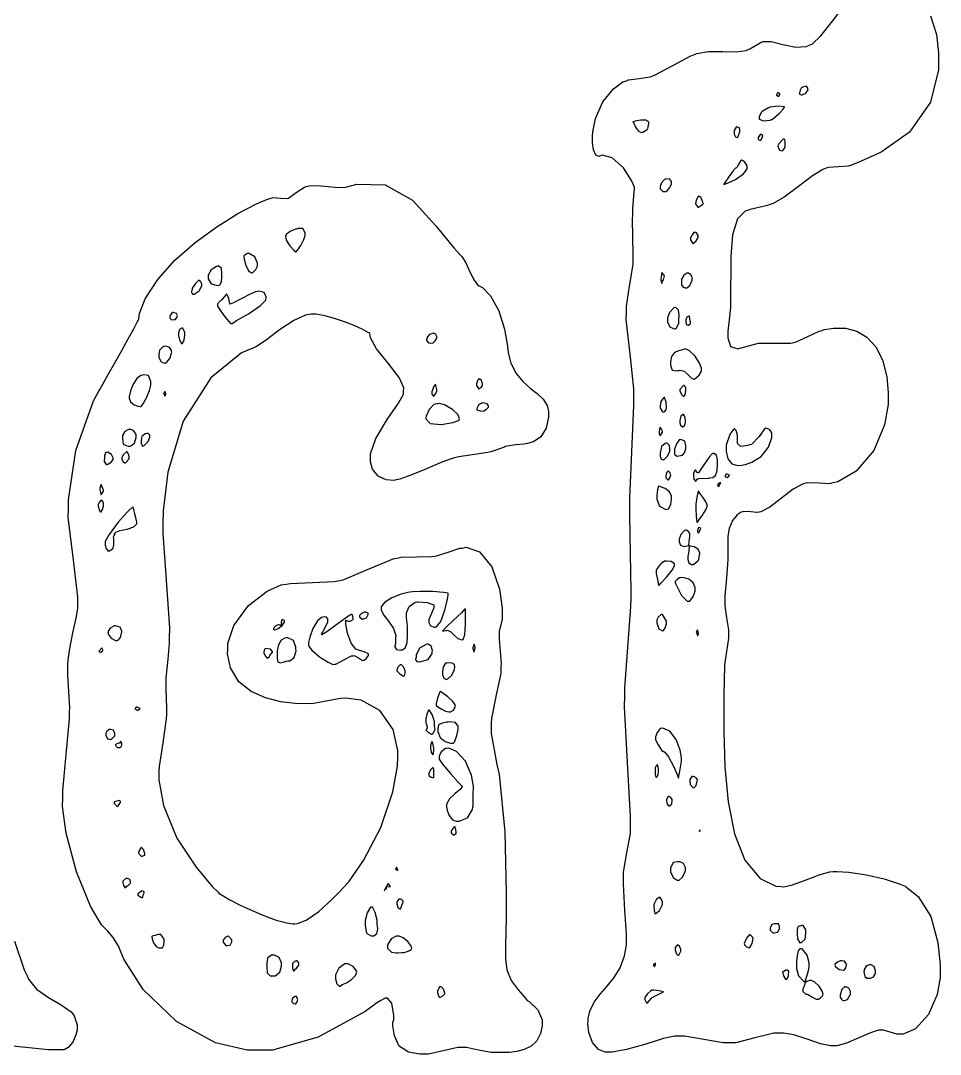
# Model space of a CAD drawing. Extents: x 59 to 294, y 44 to 310.
# Drawn here: x 235 to 291.6, y 86.1 to 149.8 of the extents above; entities that cross this region are included whole.
import ezdxf

# ---------------------------------------------------------------- set-up
doc = ezdxf.new("R2010")
doc.units = 0
doc.header["$MEASUREMENT"] = 0

msp = doc.modelspace()

# ---------------------------------------------------------------- linework, layer by layer
at = {"color": 42}
for points in [[(290.998, 150.111), (291.367, 148.971), (291.501, 147.839), (291.501, 147.461), (291.501, 146.797), (290.998, 144.804), (289.709, 142.951), (287.958, 141.712), (286.549, 141.073), (286.067, 140.899), (285.935, 140.855), (285.326, 140.811), (284.718, 140.766), (284.585, 140.722), (284.361, 140.647), (283.737, 140.266), (282.874, 139.608), (281.985, 138.942), (281.302, 138.546), (281.058, 138.465), (280.96, 138.431), (279.903, 138.184), (279.789, 138.148), (279.597, 138.088), (279.116, 137.612), (278.805, 136.631), (278.711, 135.281), (278.7, 134.045), (278.694, 133.633), (278.694, 133.324), (278.694, 132.629), (278.694, 132.398), (278.694, 132.146), (278.606, 131.388), (278.518, 130.69), (278.518, 130.458), (278.518, 130.281), (278.69, 129.748), (279.133, 129.613), (279.26, 129.646), (279.338, 129.664), (280.096, 129.876), (280.176, 129.892), (280.405, 129.955), (281.441, 129.959), (282.389, 129.946), (282.575, 129.999), (282.724, 130.043), (283.439, 130.369), (284.153, 130.696), (284.303, 130.74), (284.481, 130.792), (285.036, 130.882), (285.765, 130.868), (286.46, 130.685), (287.089, 130.313), (287.627, 129.733), (288.043, 128.929), (288.309, 127.883), (288.399, 126.904), (288.396, 126.577), (288.396, 126.164), (288.173, 124.922), (287.51, 123.34), (286.416, 122.063), (285.302, 121.412), (284.904, 121.32), (284.788, 121.293), (284.136, 121.321), (283.449, 121.347), (283.317, 121.32), (283.115, 121.274), (282.554, 120.966), (281.833, 120.408), (281.113, 119.858), (280.551, 119.561), (280.352, 119.521), (280.299, 119.513), (279.933, 119.553), (279.514, 119.574), (279.436, 119.556), (279.346, 119.537), (279.098, 119.382), (278.805, 119.032), (278.597, 118.531), (278.518, 118.056), (278.518, 117.898), (278.518, 117.669), (278.518, 117.154), (278.518, 116.982), (278.518, 116.612), (278.43, 115.5), (278.342, 114.388), (278.342, 114.017), (278.342, 113.771), (278.448, 113.031), (278.554, 112.291), (278.554, 112.043), (278.554, 111.773), (278.43, 110.962), (278.306, 110.132), (278.306, 109.854), (278.302, 109.411), (278.282, 108.078), (278.276, 106.025), (278.344, 103.848), (278.544, 101.702), (278.932, 99.7384), (279.565, 98.1121), (280.502, 96.9768), (281.467, 96.5108), (281.799, 96.4847), (281.971, 96.471), (282.503, 96.5895), (283.337, 96.8911), (284.204, 97.2192), (284.805, 97.3889), (285.008, 97.4026), (285.248, 97.4178), (285.976, 97.3762), (287.059, 97.2125), (288.149, 96.9504), (288.895, 96.719), (289.137, 96.6251), (289.443, 96.5137), (290.252, 95.8716), (291.02, 94.6383), (291.463, 93.0395), (291.607, 91.6548), (291.607, 91.1931), (291.607, 91.1931), (291.607, 90.8512), (291.412, 89.8246), (290.878, 88.6008), (290.073, 87.7203), (289.316, 87.3827), (289.065, 87.3827), (288.928, 87.3827), (288.519, 87.5069), (288.109, 87.6293), (287.973, 87.6293), (287.806, 87.6293), (287.306, 87.4818), (286.586, 87.1541), (285.829, 86.826), (285.24, 86.6771), (285.044, 86.6771), (284.839, 86.6771), (284.227, 86.8041), (283.411, 87.0797), (282.583, 87.3471), (281.941, 87.46), (281.729, 87.4529), (281.343, 87.4529), (280.188, 87.1541), (279.014, 86.8535), (278.624, 86.8535), (278.226, 86.8535), (277.035, 87.0659), (275.845, 87.2765), (275.449, 87.2765), (275.227, 87.2765), (274.562, 87.1238), (273.463, 86.7833), (272.273, 86.4443), (271.4, 86.2902), (271.11, 86.2902), (270.972, 86.2902), (270.56, 86.4538), (270.179, 86.8853), (269.963, 87.4959), (269.904, 88.0209), (269.911, 88.1944), (269.913, 88.35), (270.02, 88.816), (270.288, 89.3533), (270.663, 89.8493), (271.092, 90.3429), (271.519, 90.8748), (271.894, 91.4837), (272.162, 92.2115), (272.271, 92.8769), (272.274, 93.0974), (272.274, 93.5729), (272.172, 94.9992), (272.088, 96.653), (272.098, 96.9779), (272.098, 97.3762), (272.308, 98.5668), (272.521, 99.7574), (272.521, 100.153), (272.529, 100.806), (272.344, 104.153), (272.159, 107.555), (272.168, 108.233), (272.176, 108.718), (272.547, 113.719), (272.557, 114.23), (272.565, 114.689), (272.521, 116.996), (272.475, 119.353), (272.485, 119.838), (272.493, 120.403), (272.723, 126.119), (272.733, 126.683), (272.741, 127.142), (272.503, 129.299), (272.264, 131.402), (272.274, 131.833), (272.274, 132.239), (272.471, 133.456), (272.688, 134.805), (272.697, 135.078), (272.697, 135.427), (272.665, 136.473), (272.652, 137.619), (272.661, 137.866), (272.661, 138.254), (272.758, 139.277), (272.767, 139.417), (272.767, 139.557), (272.58, 139.972), (272.088, 140.746), (271.398, 141.369), (270.78, 141.525), (270.617, 141.464), (270.57, 141.447), (270.381, 141.538), (270.244, 141.87), (270.188, 142.309), (270.184, 142.602), (270.192, 142.699), (270.197, 142.976), (270.372, 143.8), (270.823, 144.807), (271.478, 145.616), (272.058, 146.04), (272.274, 146.12), (272.407, 146.174), (273.068, 146.262), (273.729, 146.351), (273.862, 146.403), (274.09, 146.491), (275.171, 147.07), (276.197, 147.629), (276.401, 147.708), (276.619, 147.793), (277.327, 147.913), (278.205, 147.912), (279.035, 147.896), (279.64, 147.986), (279.823, 148.06), (279.876, 148.088), (280.511, 148.457), (280.565, 148.483), (280.698, 148.542), (281.185, 148.526), (281.914, 148.344), (282.707, 148.187), (283.341, 148.23), (283.527, 148.307), (283.731, 148.391), (284.245, 148.88), (284.964, 149.79), (285.67, 150.7)], [(234.592, 93.1252), (235.179, 91.3613), (235.339, 91.0167), (235.443, 90.7838), (235.938, 90.1608), (236.678, 89.6415), (237.471, 89.2016), (238.069, 88.7635), (238.231, 88.5832), (238.265, 88.5126), (238.442, 87.9574), (238.442, 87.7715), (238.442, 87.7715), (238.442, 87.6639), (238.368, 87.3386), (238.172, 86.9033), (237.891, 86.5671), (237.643, 86.4306), (237.56, 86.4306), (236.689, 86.4306), (234.08, 86.6909)]]:
    msp.add_lwpolyline(points, dxfattribs=at)
for points in [[(281.517, 145.238), (281.517, 145.222), (281.621, 145.168), (281.657, 145.168), (281.657, 145.168), (281.729, 145.274), (281.729, 145.308), (281.729, 145.308), (281.621, 145.38), (281.587, 145.38), (281.577, 145.362), (281.525, 145.248), (281.517, 145.238)], [(282.928, 145.308), (282.928, 145.292), (283.033, 145.238), (283.068, 145.238), (283.103, 145.256), (283.329, 145.354), (283.464, 145.565), (283.457, 145.627), (283.449, 145.667), (283.355, 145.773), (283.209, 145.751), (283.174, 145.733), (283.174, 145.733), (283.051, 145.671), (283.034, 145.661), (283.034, 145.661), (282.966, 145.539), (282.928, 145.367), (282.928, 145.308)], [(280.458, 143.793), (280.458, 143.754), (280.723, 143.638), (281.128, 143.695), (281.2, 143.721), (281.252, 143.739), (281.42, 143.868), (281.697, 144.123), (281.927, 144.373), (282.014, 144.494), (282.01, 144.498), (282, 144.516), (281.627, 144.546), (281.128, 144.49), (281.058, 144.463), (281.022, 144.446), (280.633, 144.224), (280.599, 144.18), (280.581, 144.154), (280.458, 143.884), (280.458, 143.793)], [(273.649, 143.51), (273.645, 143.557), (273.48, 143.685), (273.142, 143.691), (272.81, 143.625), (272.661, 143.581), (272.661, 143.581), (272.661, 143.581), (272.73, 143.508), (272.842, 143.251), (273.014, 143), (273.211, 142.927), (273.262, 142.945), (273.279, 142.955), (273.561, 143.123), (273.579, 143.158), (273.587, 143.176), (273.658, 143.484), (273.649, 143.51)], [(278.907, 142.875), (278.907, 142.821), (278.985, 142.659), (279.099, 142.62), (279.117, 142.628), (279.134, 142.638), (279.25, 142.963), (279.26, 143.015), (279.26, 143.067), (279.232, 143.22), (279.079, 143.28), (279.047, 143.264), (279.029, 143.255), (278.907, 143.05), (278.907, 142.981), (278.907, 142.981), (278.907, 142.875), (278.907, 142.875)], [(280.388, 142.522), (280.388, 142.506), (280.493, 142.452), (280.529, 142.452), (280.545, 142.462), (280.625, 142.606), (280.671, 142.735), (280.671, 142.735), (280.671, 142.735), (280.563, 142.805), (280.529, 142.805), (280.511, 142.796), (280.388, 142.628), (280.388, 142.628), (280.388, 142.628), (280.388, 142.522), (280.388, 142.522)], [(281.94, 142.522), (281.904, 142.506), (281.631, 142.205), (281.623, 142.169), (281.608, 142.094), (281.71, 141.835), (281.887, 141.8), (281.905, 141.817), (281.922, 141.835), (282.046, 142.033), (282.046, 142.099), (282.046, 142.161), (282.046, 142.3), (282.046, 142.346), (282.054, 142.373), (282.032, 142.488), (281.953, 142.53), (281.94, 142.522)], [(278.271, 139.736), (278.28, 139.728), (278.506, 139.808), (278.994, 140.04), (279.481, 140.386), (279.71, 140.69), (279.717, 140.794), (279.717, 140.871), (279.567, 141.099), (279.382, 141.227), (279.364, 141.217), (279.328, 141.201), (279.192, 140.988), (279.073, 140.776), (279.047, 140.758), (278.994, 140.724), (278.836, 140.541), (278.579, 140.195), (278.362, 139.876), (278.271, 139.736), (278.271, 139.736)], [(267.089, 88.054), (267.086, 87.8981), (266.992, 87.4296), (266.755, 86.9692), (266.408, 86.6482), (265.985, 86.4401), (265.519, 86.3215), (265.044, 86.2679), (264.59, 86.2542), (264.293, 86.2542), (264.195, 86.2542), (263.936, 86.2542), (263.163, 86.4126), (262.428, 86.571), (262.184, 86.571), (261.884, 86.571), (260.984, 86.3604), (260.084, 86.148), (259.785, 86.148), (259.549, 86.148), (258.843, 86.2789), (258.276, 86.6606), (257.99, 87.2793), (257.891, 87.9133), (257.881, 88.1242), (257.881, 88.1242), (257.951, 88.2826), (257.951, 88.3348), (257.941, 88.5472), (257.827, 89.3025), (257.565, 89.6137), (257.492, 89.6056), (257.408, 89.6056), (257.157, 89.4733), (256.786, 89.2362), (256.716, 89.1826), (256.177, 88.7952), (253.281, 87.2063), (250.486, 86.3946), (249.554, 86.3946), (248.909, 86.3946), (246.976, 86.8606), (244.563, 88.1599), (242.52, 90.1457), (241.323, 92.0048), (241.053, 92.6744), (240.999, 92.8067), (240.673, 93.3372), (240.312, 93.7602), (240.242, 93.8389), (239.939, 94.1338), (239.276, 95.2666), (238.398, 97.3942), (237.769, 99.7726), (237.545, 101.41), (237.56, 101.953), (237.568, 102.403), (237.772, 104.612), (237.975, 106.803), (237.985, 107.244), (237.993, 107.492), (237.878, 109.503), (237.878, 110.173), (237.884, 110.417), (237.986, 111.143), (238.19, 112.109), (238.388, 113.016), (238.478, 113.61), (238.478, 113.807), (238.486, 114.301), (238.195, 116.765), (237.903, 119.213), (237.913, 119.698), (237.921, 120.299), (238.358, 123.349), (239.446, 126.401), (239.783, 127), (239.842, 127.105), (240.02, 127.42), (240.362, 128.024), (240.765, 128.738), (241.189, 129.493), (241.591, 130.215), (241.93, 130.835), (242.164, 131.282), (242.252, 131.431), (242.252, 131.48), (242.29, 131.787), (242.631, 132.678), (243.406, 133.883), (244.471, 135.056), (245.718, 136.151), (247.041, 137.126), (248.335, 137.935), (249.49, 138.538), (250.168, 138.824), (250.402, 138.888), (250.498, 138.916), (250.983, 138.876), (251.398, 138.854), (251.46, 138.888), (251.549, 138.942), (251.994, 139.269), (252.455, 139.56), (252.553, 139.594), (252.71, 139.641), (253.219, 139.668), (253.906, 139.608), (254.562, 139.54), (254.995, 139.553), (255.129, 139.594), (255.662, 139.751), (257.413, 139.712), (259.102, 138.766), (260.531, 137.184), (261.64, 135.819), (262.044, 135.396), (262.144, 135.289), (262.378, 134.9), (262.637, 134.338), (262.891, 133.828), (263.112, 133.546), (263.208, 133.49), (263.406, 133.385), (263.905, 132.874), (264.421, 131.945), (264.771, 130.808), (264.939, 129.886), (264.972, 129.576), (264.994, 129.362), (265.161, 128.728), (265.486, 128.081), (265.897, 127.584), (266.342, 127.19), (266.773, 126.847), (267.138, 126.505), (267.389, 126.115), (267.479, 125.747), (267.476, 125.625), (267.47, 125.399), (267.33, 124.722), (266.995, 124.174), (266.547, 123.884), (266.186, 123.775), (266.065, 123.755), (265.967, 123.738), (265.447, 123.694), (264.927, 123.614), (264.83, 123.578), (264.758, 123.552), (263.992, 123.278), (263.914, 123.26), (263.745, 123.226), (261.954, 122.943), (261.761, 122.907), (261.541, 122.856), (260.9, 122.623), (259.953, 122.22), (258.993, 121.817), (258.322, 121.583), (258.093, 121.532), (257.947, 121.503), (257.487, 121.528), (256.981, 121.758), (256.633, 122.192), (256.505, 122.651), (256.505, 122.803), (256.511, 123.126), (256.839, 124.09), (257.54, 125.259), (258.235, 126.25), (258.55, 126.813), (258.55, 127), (258.556, 127.208), (258.269, 127.839), (257.602, 128.712), (256.889, 129.61), (256.509, 130.288), (256.469, 130.528), (256.462, 130.561), (256.334, 130.638), (255.994, 130.815), (255.504, 131.032), (254.92, 131.259), (254.299, 131.472), (253.696, 131.64), (253.165, 131.734), (252.861, 131.747), (252.765, 131.727), (252.51, 131.677), (251.783, 131.353), (250.913, 130.766), (250.096, 130.14), (249.491, 129.741), (249.273, 129.646), (248.559, 129.351), (246.686, 127.82), (244.982, 125.144), (244.038, 122.011), (243.741, 119.615), (243.733, 118.816), (243.724, 118.252), (243.928, 115.358), (244.13, 112.396), (244.122, 111.795), (244.122, 111.467), (244.028, 110.482), (243.918, 109.345), (243.91, 109.115), (243.91, 108.613), (243.946, 107.482), (243.946, 107.104), (243.936, 106.805), (243.716, 105.34), (243.495, 103.876), (243.487, 103.576), (243.473, 103.051), (243.767, 101.466), (244.589, 99.471), (245.769, 97.6672), (246.76, 96.4928), (247.121, 96.1319), (247.176, 96.0769), (247.381, 95.9446), (247.858, 95.6702), (248.492, 95.3452), (249.22, 95.0034), (249.979, 94.6824), (250.712, 94.4164), (251.354, 94.2414), (251.725, 94.1846), (251.847, 94.1917), (252.024, 94.1998), (252.549, 94.4203), (253.329, 94.9551), (254.109, 95.6564), (254.641, 96.194), (254.812, 96.3785), (255.17, 96.7673), (256.089, 98.0779), (257.152, 100.123), (257.891, 102.307), (258.184, 103.893), (258.197, 104.422), (258.203, 104.854), (257.899, 106.152), (257.081, 107.325), (255.94, 107.956), (254.978, 108.095), (254.67, 108.056), (254.537, 108.04), (253.232, 107.792), (253.118, 107.774), (252.994, 107.76), (252.619, 107.745), (251.876, 107.761), (250.988, 107.866), (250.048, 108.096), (249.155, 108.494), (248.404, 109.099), (247.894, 109.951), (247.715, 110.807), (247.72, 111.089), (247.726, 111.46), (248.094, 112.562), (248.989, 113.789), (250.151, 114.672), (251.017, 115.061), (251.318, 115.112), (251.591, 115.156), (252.936, 115.218), (254.265, 115.278), (254.529, 115.322), (254.82, 115.366), (256.328, 116.002), (257.907, 116.673), (258.233, 116.733), (258.41, 116.761), (259.344, 116.787), (260.28, 116.814), (260.456, 116.84), (260.579, 116.858), (261.288, 117.088), (262.018, 117.317), (262.15, 117.335), (262.399, 117.379), (263.219, 117.107), (263.992, 116.174), (264.461, 114.799), (264.619, 113.631), (264.619, 113.242), (264.619, 112.925), (264.443, 112.209), (264.443, 111.971), (264.443, 111.723), (264.507, 110.975), (264.556, 110.191), (264.547, 110.031), (264.547, 109.598), (264.261, 108.299), (263.956, 106.831), (263.948, 106.539), (263.948, 105.905), (264.247, 104.22), (264.301, 103.999), (264.433, 103.382), (264.794, 99.8499), (264.874, 96.0893), (264.866, 95.3562), (264.866, 94.5804), (264.83, 92.8342), (264.83, 92.2514), (264.825, 92.0267), (264.906, 91.35), (265.169, 90.6999), (265.599, 90.1291), (266.03, 89.6345), (266.171, 89.4652), (266.294, 89.3946), (266.814, 88.8919), (267.089, 88.2632), (267.089, 88.054)], [(274.355, 139.524), (274.362, 139.46), (274.522, 139.285), (274.716, 139.295), (274.744, 139.311), (274.778, 139.339), (274.954, 139.55), (275.06, 139.769), (275.06, 139.84), (275.052, 139.901), (274.92, 140.067), (274.718, 140.062), (274.673, 140.053), (274.62, 140.036), (274.434, 139.828), (274.355, 139.601), (274.355, 139.524)], [(276.542, 138.501), (276.55, 138.483), (276.673, 138.321), (276.684, 138.325), (276.718, 138.334), (276.895, 138.443), (277.001, 138.535), (277.001, 138.535), (276.983, 138.642), (276.859, 138.95), (276.729, 139.007), (276.718, 138.994), (276.692, 138.978), (276.564, 138.762), (276.524, 138.527), (276.542, 138.501)], [(251.919, 135.573), (251.944, 135.573), (252.021, 135.69), (252.213, 135.975), (252.399, 136.332), (252.483, 136.583), (252.483, 136.665), (252.483, 136.753), (252.337, 137.011), (252.032, 137.011), (251.954, 136.984), (251.891, 136.967), (251.569, 136.821), (251.336, 136.659), (251.318, 136.631), (251.284, 136.569), (251.322, 136.303), (251.539, 135.957), (251.795, 135.684), (251.919, 135.573), (251.919, 135.573)], [(276.225, 136.385), (276.225, 136.314), (276.359, 136.099), (276.365, 136.102), (276.4, 136.112), (276.578, 136.248), (276.684, 136.456), (276.684, 136.525), (276.684, 136.58), (276.59, 136.741), (276.48, 136.781), (276.472, 136.772), (276.433, 136.772), (276.321, 136.617), (276.225, 136.444), (276.225, 136.385)], [(248.849, 135.431), (248.831, 135.423), (248.708, 135.323), (248.708, 135.29), (248.708, 135.29), (248.736, 135.122), (248.827, 134.757), (248.991, 134.413), (249.186, 134.29), (249.238, 134.302), (249.272, 134.312), (249.448, 134.48), (249.554, 134.691), (249.554, 134.761), (249.554, 134.889), (249.386, 135.274), (249.043, 135.476), (248.955, 135.467), (248.927, 135.467), (248.849, 135.431), (248.849, 135.431)], [(246.521, 134.02), (246.521, 133.916), (246.71, 133.602), (247.093, 133.51), (247.191, 133.526), (247.226, 133.536), (247.332, 133.735), (247.367, 134.028), (247.367, 134.126), (247.367, 134.238), (247.332, 134.568), (247.121, 134.71), (247.085, 134.691), (247.023, 134.674), (246.71, 134.462), (246.521, 134.131), (246.521, 134.02)], [(245.497, 133.138), (245.497, 133.094), (245.551, 132.961), (245.569, 132.961), (245.648, 132.979), (245.956, 133.183), (246.123, 133.492), (246.133, 133.562), (246.133, 133.604), (246.063, 133.725), (245.992, 133.809), (245.992, 133.809), (245.927, 133.809), (245.736, 133.633), (245.533, 133.342), (245.533, 133.244), (245.524, 133.227), (245.497, 133.161), (245.497, 133.138)], [(274.602, 134.126), (274.592, 134.144), (274.461, 134.302), (274.461, 134.302), (274.461, 134.302), (274.425, 134.153), (274.391, 133.922), (274.391, 133.843), (274.461, 133.633), (274.461, 133.688), (274.557, 133.853), (274.62, 134.1), (274.602, 134.126)], [(275.66, 133.597), (275.66, 133.547), (275.761, 133.396), (275.897, 133.35), (275.942, 133.35), (276, 133.35), (276.175, 133.514), (276.321, 133.836), (276.331, 133.915), (276.339, 133.969), (276.242, 134.171), (276.097, 134.268), (276.049, 134.268), (275.989, 134.268), (275.814, 134.131), (275.66, 133.89), (275.66, 133.809), (275.66, 133.756), (275.66, 133.637), (275.66, 133.597)], [(247.085, 132.292), (247.085, 132.23), (247.212, 132.042), (247.49, 131.662), (247.769, 131.314), (247.897, 131.163), (247.897, 131.163), (247.988, 131.163), (248.262, 131.342), (249.003, 131.768), (249.736, 132.279), (250.074, 132.6), (250.083, 132.715), (250.083, 132.804), (249.964, 133.073), (249.645, 133.163), (249.554, 133.138), (249.44, 133.112), (249.101, 132.963), (248.549, 132.684), (248.076, 132.439), (247.863, 132.357), (247.862, 132.362), (247.844, 132.38), (247.781, 132.702), (247.665, 132.965), (247.65, 132.961), (247.632, 132.953), (247.377, 132.653), (247.333, 132.608), (247.297, 132.582), (247.085, 132.365), (247.085, 132.292)], [(244.158, 131.516), (244.158, 131.483), (244.25, 131.384), (244.431, 131.402), (244.475, 131.41), (244.51, 131.41), (244.615, 131.57), (244.615, 131.622), (244.624, 131.648), (244.562, 131.78), (244.359, 131.843), (244.299, 131.833), (244.299, 131.833), (244.174, 131.648), (244.158, 131.622), (244.158, 131.596), (244.158, 131.536), (244.158, 131.516)], [(275.273, 132.151), (275.193, 132.125), (274.923, 131.843), (274.814, 131.491), (274.814, 131.374), (274.814, 131.272), (274.95, 130.965), (275.211, 130.828), (275.273, 130.845), (275.343, 130.861), (275.501, 131.163), (275.51, 131.534), (275.519, 131.586), (275.519, 131.687), (275.474, 131.989), (275.306, 132.162), (275.273, 132.151)], [(276.085, 131.057), (276.101, 131.066), (276.225, 131.166), (276.225, 131.197), (276.225, 131.261), (276.189, 131.45), (276.155, 131.622), (276.155, 131.622), (276.119, 131.614), (275.995, 131.548), (275.942, 131.392), (275.942, 131.34), (275.942, 131.282), (275.959, 131.105), (276.057, 131.051), (276.085, 131.057)], [(244.687, 130.528), (244.687, 130.434), (244.74, 130.149), (244.873, 129.923), (244.898, 129.928), (244.933, 129.938), (245.039, 130.163), (245.074, 130.437), (245.074, 130.528), (245.074, 130.616), (244.96, 130.872), (244.934, 130.881), (244.888, 130.881), (244.756, 130.784), (244.687, 130.593), (244.687, 130.528)], [(259.961, 130.175), (259.961, 130.125), (260.09, 129.977), (260.306, 129.955), (260.35, 129.963), (260.367, 129.973), (260.499, 130.087), (260.597, 130.259), (260.597, 130.315), (260.597, 130.361), (260.543, 130.493), (260.417, 130.572), (260.386, 130.564), (260.35, 130.555), (260.138, 130.476), (259.997, 130.331), (259.997, 130.281), (259.997, 130.281), (259.961, 130.175), (259.961, 130.175)], [(243.876, 128.728), (243.928, 128.746), (244.161, 129.008), (244.271, 129.391), (244.263, 129.469), (244.253, 129.523), (244.113, 129.704), (243.866, 129.762), (243.805, 129.752), (243.725, 129.735), (243.526, 129.519), (243.487, 129.245), (243.487, 129.153), (243.487, 129.064), (243.615, 128.796), (243.832, 128.712), (243.876, 128.728)], [(275.519, 128.271), (275.588, 128.287), (275.821, 128.222), (276.057, 128.018), (276.253, 127.809), (276.399, 127.732), (276.437, 127.742), (276.49, 127.759), (276.745, 127.972), (276.895, 128.222), (276.895, 128.305), (276.895, 128.407), (276.783, 128.713), (276.51, 129.153), (276.164, 129.487), (275.907, 129.595), (275.836, 129.576), (275.755, 129.551), (275.511, 129.487), (275.241, 129.373), (275.058, 129.14), (274.99, 128.805), (274.99, 128.694), (274.99, 128.595), (275.099, 128.297), (275.369, 128.253), (275.449, 128.271), (275.466, 128.271), (275.506, 128.271), (275.519, 128.271)], [(242.358, 126.048), (242.394, 126.048), (242.502, 126.205), (242.715, 126.582), (242.908, 127.046), (242.994, 127.356), (242.994, 127.459), (242.994, 127.586), (242.834, 127.962), (242.535, 128.006), (242.465, 127.988), (242.372, 127.963), (242.124, 127.779), (241.886, 127.423), (241.734, 127.017), (241.668, 126.741), (241.653, 126.647), (241.647, 126.57), (241.733, 126.331), (241.952, 126.15), (242.197, 126.067), (242.317, 126.048), (242.358, 126.048)], [(260.597, 127.036), (260.597, 127.095), (260.561, 127.269), (260.526, 127.423), (260.526, 127.423), (260.526, 127.423), (260.402, 127.26), (260.28, 126.96), (260.28, 126.86), (260.28, 126.815), (260.385, 126.683), (260.42, 126.683), (260.42, 126.683), (260.508, 126.821), (260.597, 126.982), (260.597, 127.036)], [(263.032, 127.423), (263.032, 127.353), (263.163, 127.15), (263.172, 127.14), (263.189, 127.132), (263.321, 127.212), (263.419, 127.345), (263.419, 127.389), (263.419, 127.456), (263.339, 127.657), (263.224, 127.751), (263.208, 127.742), (263.172, 127.733), (263.066, 127.554), (263.066, 127.493), (263.052, 127.481), (263.032, 127.423), (263.032, 127.423)], [(275.802, 126.683), (275.828, 126.683), (275.911, 126.837), (275.942, 127.092), (275.942, 127.176), (275.942, 127.176), (275.898, 127.278), (275.813, 127.36), (275.802, 127.353), (275.784, 127.345), (275.564, 127.098), (275.555, 127.07), (275.564, 127.018), (275.664, 126.799), (275.767, 126.683), (275.802, 126.683)], [(243.84, 126.964), (243.83, 126.956), (243.778, 126.869), (243.769, 126.86), (243.786, 126.842), (243.84, 126.683), (243.84, 126.683), (243.848, 126.693), (243.9, 126.78), (243.91, 126.788), (243.91, 126.831), (243.874, 126.956), (243.84, 126.964), (243.84, 126.964)], [(260.49, 126.188), (260.411, 126.172), (260.116, 125.863), (259.944, 125.448), (259.927, 125.377), (259.916, 125.294), (260.186, 125.003), (260.87, 124.95), (261.593, 125.075), (261.946, 125.192), (261.973, 125.236), (262.002, 125.282), (261.917, 125.535), (261.553, 125.876), (261.065, 126.144), (260.735, 126.241), (260.633, 126.224), (260.597, 126.224), (260.508, 126.198), (260.49, 126.188)], [(263.385, 126.258), (263.349, 126.25), (263.171, 126.132), (263.066, 125.937), (263.066, 125.871), (263.066, 125.849), (263.26, 125.779), (263.455, 125.765), (263.455, 125.765), (263.489, 125.775), (263.665, 125.895), (263.772, 126.01), (263.772, 126.048), (263.772, 126.092), (263.696, 126.22), (263.456, 126.275), (263.385, 126.258)], [(274.602, 125.729), (274.636, 125.739), (274.726, 125.867), (274.744, 125.978), (274.744, 125.978), (274.744, 125.978), (274.726, 126.308), (274.613, 126.614), (274.602, 126.611), (274.548, 126.595), (274.399, 126.366), (274.355, 126.101), (274.355, 126.012), (274.355, 125.942), (274.489, 125.727), (274.497, 125.729), (274.505, 125.721), (274.577, 125.729), (274.602, 125.729)], [(275.555, 125.096), (275.555, 125.047), (275.608, 124.901), (275.734, 124.806), (275.766, 124.813), (275.801, 124.823), (275.89, 124.963), (275.908, 125.116), (275.908, 125.166), (275.908, 125.235), (275.876, 125.439), (275.794, 125.553), (275.766, 125.553), (275.749, 125.561), (275.634, 125.457), (275.555, 125.186), (275.555, 125.096)], [(241.23, 124.178), (241.23, 124.068), (241.286, 123.737), (241.595, 123.599), (241.689, 123.613), (241.749, 123.623), (241.974, 123.799), (242.076, 124.137), (242.076, 124.248), (242.076, 124.331), (241.922, 124.575), (241.747, 124.637), (241.689, 124.637), (241.614, 124.637), (241.392, 124.514), (241.23, 124.262), (241.23, 124.178)], [(242.394, 123.861), (242.394, 123.799), (242.465, 123.613), (242.465, 123.613), (242.543, 123.631), (242.812, 123.891), (242.923, 124.16), (242.923, 124.248), (242.923, 124.284), (242.798, 124.4), (242.781, 124.39), (242.763, 124.39), (242.723, 124.39), (242.711, 124.39), (242.634, 124.374), (242.433, 124.204), (242.394, 123.948), (242.394, 123.861)], [(274.355, 124.248), (274.355, 124.248), (274.425, 124.36), (274.497, 124.462), (274.497, 124.495), (274.497, 124.535), (274.425, 124.65), (274.355, 124.777), (274.355, 124.777), (274.355, 124.777), (274.319, 124.641), (274.285, 124.479), (274.285, 124.424), (274.285, 124.38), (274.355, 124.248), (274.355, 124.248)], [(278.412, 123.436), (278.412, 123.288), (278.512, 122.837), (278.769, 122.52), (279.111, 122.417), (279.382, 122.43), (279.47, 122.45), (279.604, 122.481), (279.994, 122.629), (280.563, 122.979), (281.027, 123.541), (281.229, 124.15), (281.234, 124.354), (281.234, 124.422), (281.106, 124.624), (280.891, 124.716), (280.847, 124.707), (280.793, 124.69), (280.445, 124.21), (279.973, 123.711), (279.859, 123.685), (279.743, 123.658), (279.316, 123.596), (279.117, 123.769), (279.117, 123.825), (279.117, 123.913), (279.117, 124.112), (279.117, 124.178), (279.117, 124.277), (279.038, 124.57), (278.922, 124.679), (278.907, 124.671), (278.889, 124.663), (278.711, 124.426), (278.694, 124.39), (278.65, 124.328), (278.412, 123.66), (278.412, 123.436)], [(274.954, 123.402), (274.954, 123.464), (274.927, 123.65), (274.782, 123.796), (274.744, 123.789), (274.664, 123.773), (274.429, 123.592), (274.355, 123.186), (274.355, 123.049), (274.355, 122.991), (274.421, 122.815), (274.54, 122.759), (274.567, 122.767), (274.602, 122.785), (274.812, 122.991), (274.954, 123.3), (274.954, 123.402)], [(275.237, 123.155), (275.237, 123.117), (275.373, 122.997), (275.634, 123.033), (275.696, 123.049), (275.73, 123.059), (275.858, 123.191), (275.933, 123.464), (275.942, 123.542), (275.942, 123.638), (275.867, 123.919), (275.624, 124.017), (275.555, 124.001), (275.519, 123.993), (275.355, 123.751), (275.245, 123.42), (275.237, 123.366), (275.237, 123.314), (275.237, 123.195), (275.237, 123.155)], [(240.135, 123.013), (240.135, 122.928), (240.114, 122.67), (240.243, 122.48), (240.278, 122.484), (240.338, 122.494), (240.563, 122.634), (240.665, 122.787), (240.665, 122.837), (240.665, 122.899), (240.563, 123.085), (240.338, 123.235), (240.278, 123.226), (240.26, 123.226), (240.218, 123.226), (240.206, 123.226), (240.188, 123.191), (240.135, 123.013), (240.135, 123.013)], [(241.653, 122.907), (241.653, 122.962), (241.609, 123.124), (241.536, 123.26), (241.512, 123.26), (241.476, 123.252), (241.299, 123.103), (241.194, 122.905), (241.194, 122.837), (241.194, 122.79), (241.272, 122.648), (241.372, 122.59), (241.406, 122.59), (241.45, 122.6), (241.653, 122.832), (241.653, 122.907)], [(277.883, 122.66), (277.883, 122.76), (277.821, 123.053), (277.65, 123.164), (277.6, 123.155), (277.546, 123.137), (277.373, 122.937), (277.075, 122.528), (276.811, 122.133), (276.716, 121.955), (276.684, 121.955), (276.662, 121.955), (276.599, 122.043), (276.542, 122.131), (276.542, 122.131), (276.506, 122.131), (276.401, 121.947), (276.401, 121.885), (276.401, 121.809), (276.418, 121.58), (276.52, 121.456), (276.542, 121.462), (276.542, 121.462), (276.648, 121.602), (276.684, 121.602), (276.736, 121.612), (277.3, 121.63), (277.354, 121.638), (277.414, 121.649), (277.599, 121.685), (277.763, 121.792), (277.854, 122.081), (277.883, 122.516), (277.883, 122.66)], [(274.85, 122.061), (274.814, 122.053), (274.724, 121.912), (274.708, 121.759), (274.708, 121.708), (274.708, 121.664), (274.835, 121.525), (274.85, 121.532), (274.873, 121.532), (274.946, 121.656), (274.99, 121.779), (274.99, 121.779), (275.007, 121.797), (274.972, 121.961), (274.864, 122.068), (274.85, 122.061)], [(278.342, 121.744), (278.482, 121.672), (278.517, 121.672), (278.624, 121.815), (278.624, 121.815), (278.624, 121.815), (278.464, 121.885), (278.412, 121.885), (278.342, 121.744)], [(239.853, 120.967), (239.853, 120.913), (239.889, 120.752), (239.925, 120.614), (239.925, 120.614), (240.065, 120.826), (240.065, 120.897), (239.995, 121.105), (239.925, 121.249), (239.925, 121.249), (239.925, 121.249), (239.889, 121.149), (239.853, 121.012), (239.853, 120.967)], [(274.144, 120.474), (274.144, 120.336), (274.307, 119.918), (274.698, 119.716), (274.814, 119.732), (274.866, 119.742), (275.016, 120.02), (275.06, 120.334), (275.06, 120.438), (275.06, 120.526), (274.932, 120.787), (274.654, 121.003), (274.376, 121.113), (274.249, 121.143), (274.249, 121.143), (274.249, 121.143), (274.183, 120.915), (274.144, 120.584), (274.144, 120.474)], [(278.095, 121.356), (278.077, 121.356), (278.037, 121.356), (278.025, 121.356), (278.025, 121.356), (277.899, 121.241), (277.883, 121.215), (277.891, 121.207), (277.943, 121.118), (277.953, 121.109), (277.971, 121.136), (278.077, 121.321), (278.095, 121.356)], [(277.247, 119.944), (277.247, 120.002), (277.165, 120.172), (276.983, 120.465), (276.801, 120.719), (276.718, 120.826), (276.718, 120.826), (276.692, 120.826), (276.616, 120.448), (276.542, 120.044), (276.542, 119.908), (276.542, 119.756), (276.578, 119.297), (276.614, 118.922), (276.614, 118.922), (276.645, 118.922), (276.742, 119.053), (276.957, 119.355), (277.158, 119.696), (277.247, 119.882), (277.247, 119.944)], [(240.065, 120.015), (240.065, 120.06), (240.021, 120.192), (239.936, 120.268), (239.925, 120.261), (239.907, 120.253), (239.809, 120.135), (239.748, 120.019), (239.748, 119.98), (239.748, 119.911), (239.805, 119.702), (239.867, 119.556), (239.889, 119.556), (239.905, 119.55), (240.016, 119.707), (240.065, 119.939), (240.065, 120.015)], [(242.112, 118.886), (242.112, 118.943), (242.077, 119.109), (242.006, 119.429), (241.933, 119.716), (241.899, 119.838), (241.899, 119.838), (241.864, 119.848), (241.57, 119.576), (240.982, 118.922), (240.421, 118.163), (240.171, 117.727), (240.171, 117.581), (240.171, 117.512), (240.224, 117.304), (240.342, 117.158), (240.382, 117.158), (240.444, 117.168), (240.634, 117.304), (240.701, 117.512), (240.701, 117.581), (240.701, 117.653), (240.701, 117.811), (240.701, 117.864), (240.701, 117.906), (240.683, 118.032), (240.743, 118.139), (240.771, 118.145), (240.761, 118.154), (240.709, 118.208), (240.701, 118.217), (240.709, 118.208), (240.761, 118.154), (240.771, 118.145), (240.771, 118.145), (240.761, 118.243), (240.771, 118.251), (240.823, 118.311), (241.084, 118.405), (241.533, 118.503), (241.937, 118.634), (242.112, 118.824), (242.112, 118.886)], [(276.79, 116.946), (276.79, 117.026), (276.684, 117.263), (276.454, 117.409), (276.224, 117.457), (276.119, 117.471), (276.119, 117.475), (276.109, 117.485), (276.141, 117.745), (276.189, 118.045), (276.189, 118.145), (276.189, 118.194), (276.127, 118.34), (275.958, 118.436), (275.908, 118.427), (275.854, 118.419), (275.634, 118.176), (275.519, 117.888), (275.519, 117.792), (275.519, 117.722), (275.608, 117.511), (275.806, 117.437), (276.01, 117.461), (276.109, 117.485), (276.119, 117.475), (276.135, 117.458), (276.109, 117.14), (276.049, 116.809), (276.049, 116.699), (276.049, 116.632), (276.123, 116.426), (276.279, 116.31), (276.331, 116.31), (276.382, 116.31), (276.538, 116.412), (276.701, 116.567), (276.718, 116.593), (276.727, 116.629), (276.78, 116.92), (276.79, 116.946)], [(276.86, 118.533), (276.86, 118.533), (276.789, 118.583), (276.718, 118.604), (276.718, 118.604), (276.709, 118.595), (276.648, 118.418), (276.648, 118.357), (276.648, 118.331), (276.718, 118.251), (276.718, 118.251), (276.736, 118.261), (276.842, 118.499), (276.86, 118.533)], [(274.108, 115.888), (274.108, 115.762), (274.179, 115.386), (274.249, 115.042), (274.249, 115.042), (274.29, 115.042), (274.418, 115.196), (274.756, 115.558), (275.087, 115.98), (275.237, 116.228), (275.237, 116.31), (275.237, 116.362), (275.025, 116.511), (274.742, 116.532), (274.708, 116.523), (274.628, 116.523), (274.417, 116.374), (274.391, 116.346), (274.355, 116.32), (274.108, 115.997), (274.108, 115.888)], [(276.119, 114.053), (276.171, 114.063), (276.392, 114.344), (276.508, 114.682), (276.508, 114.793), (276.508, 114.894), (276.393, 115.193), (276.127, 115.412), (275.822, 115.499), (275.642, 115.509), (275.59, 115.499), (275.543, 115.499), (275.404, 115.398), (275.273, 115.263), (275.273, 115.218), (275.307, 115.139), (275.452, 114.813), (275.616, 114.486), (275.66, 114.406), (275.704, 114.362), (276.014, 114.053), (276.119, 114.053)], [(258.021, 111.301), (258.021, 111.248), (258.122, 111.085), (258.348, 111.046), (258.41, 111.055), (258.477, 111.066), (258.663, 111.209), (258.775, 111.518), (258.801, 111.913), (258.798, 112.222), (258.798, 112.324), (258.798, 112.544), (258.727, 113.041), (258.727, 113.206), (258.727, 113.338), (258.899, 113.732), (259.264, 114.001), (259.362, 114.017), (259.441, 114.027), (260.01, 113.987), (260.42, 113.826), (260.42, 113.771), (260.42, 113.652), (260.262, 113.295), (260.103, 112.939), (260.103, 112.819), (260.103, 112.752), (260.204, 112.55), (260.429, 112.457), (260.49, 112.466), (260.587, 112.48), (260.841, 112.81), (261.094, 113.502), (261.249, 114.189), (261.302, 114.432), (261.302, 114.512), (261.293, 114.548), (261.011, 114.603), (260.358, 114.658), (259.585, 114.665), (259.097, 114.643), (258.939, 114.617), (258.805, 114.595), (258.41, 114.489), (257.831, 114.27), (257.365, 113.979), (257.175, 113.719), (257.175, 113.63), (257.175, 113.527), (257.317, 113.214), (257.628, 112.819), (257.933, 112.369), (258.063, 111.937), (258.057, 111.795), (258.057, 111.698), (258.057, 111.481), (258.057, 111.408), (258.057, 111.408), (258.021, 111.301), (258.021, 111.301)], [(256.046, 112.959), (256.081, 112.969), (256.257, 113.031), (256.363, 113.242), (256.363, 113.312), (256.363, 113.312), (256.205, 113.382), (256.153, 113.382), (256.117, 113.374), (255.939, 113.286), (255.834, 113.174), (255.834, 113.135), (255.834, 113.091), (255.992, 112.959), (256.046, 112.959)], [(260.949, 112.219), (260.949, 112.219), (261.134, 112.254), (261.196, 112.254), (261.254, 112.264), (261.45, 112.186), (261.663, 111.972), (261.891, 111.759), (262.115, 111.68), (262.184, 111.69), (262.225, 111.697), (262.315, 111.997), (262.365, 112.638), (262.368, 113.272), (262.36, 113.558), (262.36, 113.558), (262.297, 113.558), (262.11, 113.351), (261.627, 112.889), (261.159, 112.429), (260.949, 112.219), (260.949, 112.219)], [(250.578, 112.29), (250.578, 112.29), (250.612, 112.294), (250.829, 112.373), (251.079, 112.553), (251.208, 112.777), (251.214, 112.853), (251.214, 112.871), (251.08, 112.934), (251.072, 112.925), (251.054, 112.916), (251.001, 112.764), (251.001, 112.713), (251.072, 112.642), (251.001, 112.642), (251.01, 112.634), (251.062, 112.582), (251.072, 112.572), (251.062, 112.582), (251.01, 112.634), (251.001, 112.642), (251.001, 112.616), (251.001, 112.557), (251.001, 112.536), (250.983, 112.554), (250.891, 112.606), (250.861, 112.606), (250.825, 112.598), (250.675, 112.55), (250.559, 112.413), (250.542, 112.36), (250.542, 112.343), (250.578, 112.303), (250.578, 112.29)], [(256.081, 110.419), (256.126, 110.419), (256.267, 110.544), (256.399, 110.716), (256.399, 110.772), (256.399, 110.815), (256.129, 110.94), (255.772, 111.038), (255.728, 111.055), (255.603, 111.111), (255.315, 111.475), (255.093, 112.091), (255.003, 112.648), (254.988, 112.889), (254.988, 112.889), (254.988, 112.889), (255.145, 112.819), (255.199, 112.819), (255.261, 112.819), (255.437, 112.933), (255.447, 112.959), (255.455, 112.977), (255.423, 113.127), (255.375, 113.242), (255.375, 113.242), (255.356, 113.262), (255.053, 113.079), (254.441, 112.624), (253.828, 112.171), (253.524, 111.988), (253.507, 112.007), (253.489, 112.025), (253.673, 112.347), (253.894, 112.781), (253.894, 112.925), (253.894, 112.966), (253.774, 113.089), (253.603, 113.075), (253.577, 113.065), (253.487, 113.053), (253.245, 112.842), (252.964, 112.383), (252.768, 111.851), (252.695, 111.519), (252.695, 111.408), (252.695, 111.318), (252.898, 111.046), (253.369, 110.632), (253.899, 110.297), (254.202, 110.164), (254.283, 110.173), (254.379, 110.182), (254.864, 110.437), (255.349, 110.694), (255.447, 110.702), (255.507, 110.72), (255.764, 110.574), (256.019, 110.411), (256.081, 110.419)], [(274.744, 112.748), (274.744, 112.82), (274.628, 113.035), (274.502, 113.242), (274.461, 113.242), (274.407, 113.234), (274.223, 113.075), (274.144, 112.91), (274.144, 112.853), (274.144, 112.729), (274.271, 112.355), (274.494, 112.233), (274.531, 112.254), (274.548, 112.263), (274.664, 112.422), (274.744, 112.667), (274.744, 112.748)], [(240.947, 111.654), (240.982, 111.664), (241.11, 111.822), (241.184, 112.087), (241.194, 112.147), (241.202, 112.209), (241.096, 112.449), (240.814, 112.546), (240.735, 112.536), (240.699, 112.528), (240.474, 112.404), (240.338, 112.175), (240.348, 112.113), (240.356, 112.034), (240.532, 111.774), (240.815, 111.636), (240.877, 111.618), (240.885, 111.628), (240.947, 111.654), (240.947, 111.654)], [(276.718, 112.077), (276.648, 112.29), (276.578, 112.147), (276.594, 112.121), (276.648, 111.937), (276.648, 111.937), (276.665, 111.937), (276.718, 112.043), (276.718, 112.077)], [(251.46, 110.383), (251.539, 110.393), (251.821, 110.596), (251.927, 111.011), (251.919, 111.125), (251.909, 111.231), (251.777, 111.646), (251.424, 111.811), (251.318, 111.795), (251.237, 111.785), (251.007, 111.657), (250.837, 111.377), (250.767, 110.997), (250.755, 110.67), (250.755, 110.56), (250.755, 110.501), (250.813, 110.32), (250.953, 110.271), (251.127, 110.313), (251.244, 110.349), (251.284, 110.349), (251.31, 110.359), (251.422, 110.383), (251.46, 110.383)], [(240.029, 111.019), (240.029, 111.063), (239.959, 111.195), (239.959, 111.195), (239.959, 111.195), (239.809, 111.011), (239.783, 110.985), (239.791, 110.976), (239.843, 110.923), (239.853, 110.913), (239.897, 110.913), (240.029, 111.019), (240.029, 111.019)], [(250.472, 110.913), (250.472, 110.964), (250.362, 111.113), (250.092, 111.143), (250.013, 111.125), (249.995, 111.125), (249.934, 110.931), (249.943, 110.913), (249.951, 110.878), (250.035, 110.684), (250.125, 110.56), (250.155, 110.56), (250.19, 110.56), (250.278, 110.64), (250.296, 110.666), (250.322, 110.71), (250.472, 110.913), (250.472, 110.913)], [(259.292, 110.49), (259.292, 110.45), (259.384, 110.327), (259.564, 110.341), (259.608, 110.349), (259.687, 110.359), (260.067, 110.477), (260.306, 110.827), (260.314, 110.949), (260.322, 111.02), (260.24, 111.297), (260.067, 111.417), (260.033, 111.408), (259.935, 111.391), (259.534, 111.175), (259.328, 110.74), (259.328, 110.596), (259.328, 110.596), (259.292, 110.49), (259.292, 110.49)], [(262.819, 111.195), (262.819, 111.151), (262.854, 111.015), (262.89, 110.913), (262.89, 110.913), (262.89, 110.913), (262.924, 111.033), (262.96, 111.181), (262.96, 111.231), (262.89, 111.408), (262.819, 111.195)], [(261.196, 110.243), (261.136, 110.235), (260.98, 110.018), (260.949, 109.711), (260.949, 109.608), (260.949, 109.538), (261.024, 109.327), (261.193, 109.24), (261.232, 109.255), (261.284, 109.273), (261.527, 109.511), (261.681, 109.856), (261.691, 109.926), (261.703, 109.98), (261.682, 110.155), (261.549, 110.244), (261.361, 110.254), (261.238, 110.243), (261.196, 110.243)], [(258.127, 109.82), (258.127, 109.766), (258.304, 109.605), (258.514, 109.467), (258.586, 109.467), (258.603, 109.467), (258.656, 109.626), (258.656, 109.678), (258.656, 109.762), (258.542, 110.014), (258.415, 110.137), (258.374, 110.137), (258.338, 110.137), (258.25, 110.059), (258.233, 110.031), (258.206, 110.005), (258.127, 109.82), (258.127, 109.82)], [(260.562, 107.633), (260.562, 107.633), (260.649, 107.568), (260.865, 107.426), (261.142, 107.291), (261.343, 107.237), (261.408, 107.244), (261.443, 107.254), (261.619, 107.355), (261.725, 107.537), (261.725, 107.597), (261.725, 107.667), (261.586, 107.874), (261.279, 108.17), (260.966, 108.402), (260.817, 108.489), (260.809, 108.479), (260.781, 108.471), (260.645, 108.082), (260.562, 107.746), (260.562, 107.633)], [(242.322, 107.457), (242.322, 107.457), (242.136, 107.527), (242.076, 107.527), (242.006, 107.421), (242.146, 107.351), (242.19, 107.351), (242.322, 107.457), (242.322, 107.457)], [(260.456, 106.503), (260.456, 106.649), (260.306, 107.086), (260.117, 107.357), (260.103, 107.351), (260.076, 107.342), (259.975, 107.1), (259.927, 106.812), (259.927, 106.715), (259.927, 106.593), (259.997, 106.316), (259.997, 106.222), (259.988, 106.214), (259.935, 106.125), (259.927, 106.116), (259.961, 106.099), (260.106, 105.953), (260.27, 105.861), (260.314, 105.869), (260.314, 105.869), (260.375, 105.923), (260.473, 106.119), (260.49, 106.186), (260.481, 106.214), (260.456, 106.431), (260.456, 106.503)], [(260.667, 106.15), (260.667, 106.032), (260.8, 105.672), (261.108, 105.415), (261.44, 105.324), (261.619, 105.322), (261.655, 105.34), (261.689, 105.366), (261.831, 105.777), (261.902, 106.164), (261.902, 106.292), (261.902, 106.365), (261.747, 106.583), (261.399, 106.619), (261.302, 106.609), (261.21, 106.609), (260.936, 106.548), (260.711, 106.451), (260.703, 106.433), (260.693, 106.425), (260.667, 106.219), (260.667, 106.15)], [(240.771, 105.833), (240.771, 105.904), (240.678, 106.112), (240.498, 106.16), (240.454, 106.15), (240.409, 106.15), (240.276, 106.037), (240.206, 105.912), (240.206, 105.869), (240.206, 105.797), (240.31, 105.578), (240.488, 105.534), (240.524, 105.551), (240.558, 105.561), (240.771, 105.766), (240.771, 105.833)], [(275.483, 103.152), (275.483, 103.152), (275.511, 103.28), (275.572, 103.584), (275.632, 103.957), (275.66, 104.2), (275.66, 104.282), (275.66, 104.432), (275.58, 104.883), (275.342, 105.543), (274.945, 106.058), (274.522, 106.238), (274.391, 106.222), (274.355, 106.214), (274.177, 105.961), (274.072, 105.707), (274.072, 105.621), (274.072, 105.518), (274.223, 105.204), (274.478, 104.829), (274.531, 104.811), (274.63, 104.761), (274.858, 104.462), (275.165, 103.903), (275.394, 103.382), (275.483, 103.152), (275.483, 103.152)], [(240.807, 105.198), (240.807, 105.161), (240.925, 105.049), (241.096, 105.049), (241.124, 105.058), (241.14, 105.058), (241.194, 105.19), (241.194, 105.234), (241.194, 105.278), (241.14, 105.41), (241.124, 105.41), (241.114, 105.402), (241.062, 105.314), (241.053, 105.304), (240.991, 105.304), (240.815, 105.226), (240.807, 105.198)], [(260.42, 104.915), (260.42, 105.015), (260.35, 105.31), (260.28, 105.41), (260.28, 105.41), (260.28, 105.41), (260.244, 105.292), (260.21, 105.143), (260.21, 105.092), (260.21, 105.005), (260.24, 104.74), (260.347, 104.597), (260.35, 104.599), (260.367, 104.608), (260.42, 104.84), (260.42, 104.915)], [(262.855, 102.412), (262.861, 102.646), (262.728, 103.35), (262.357, 104.202), (261.818, 104.804), (261.343, 105.005), (261.196, 104.987), (261.134, 104.979), (260.874, 104.771), (260.739, 104.51), (260.739, 104.422), (260.739, 104.323), (260.954, 104.024), (261.431, 103.448), (261.914, 102.92), (262.14, 102.676), (262.15, 102.658), (262.162, 102.638), (262.049, 102.482), (261.725, 102.219), (261.374, 101.876), (261.202, 101.565), (261.196, 101.46), (261.196, 101.388), (261.236, 101.171), (261.359, 100.85), (261.568, 100.597), (261.794, 100.502), (261.867, 100.506), (261.982, 100.516), (262.489, 100.71), (262.801, 101.221), (262.819, 101.388), (262.828, 101.46), (262.846, 102.333), (262.855, 102.412)], [(260.42, 103.504), (260.42, 103.55), (260.411, 103.686), (260.365, 103.787), (260.35, 103.787), (260.332, 103.797), (260.2, 103.668), (260.103, 103.441), (260.103, 103.364), (260.103, 103.329), (260.248, 103.223), (260.411, 103.179), (260.42, 103.188), (260.42, 103.268), (260.411, 103.478), (260.42, 103.504)], [(274.038, 103.434), (274.038, 103.382), (274.09, 103.223), (274.108, 103.223), (274.139, 103.223), (274.231, 103.373), (274.249, 103.605), (274.249, 103.681), (274.249, 103.761), (274.195, 103.973), (274.179, 103.999), (274.179, 103.999), (274.108, 103.915), (274.038, 103.794), (274.038, 103.753), (274.038, 103.674), (274.038, 103.495), (274.038, 103.434)], [(276.331, 103.258), (276.295, 103.258), (276.189, 103.073), (276.189, 103.011), (276.179, 102.995), (276.202, 102.76), (276.36, 102.581), (276.401, 102.588), (276.441, 102.588), (276.564, 102.698), (276.638, 102.968), (276.648, 103.047), (276.648, 103.084), (276.542, 103.192), (276.383, 103.258), (276.331, 103.258)], [(275.096, 101.812), (275.096, 101.859), (274.99, 101.997), (274.884, 102.023), (274.884, 102.023), (274.848, 102.023), (274.744, 101.838), (274.744, 101.776), (274.734, 101.742), (274.774, 101.565), (274.857, 101.46), (274.884, 101.46), (274.93, 101.46), (275.069, 101.583), (275.096, 101.756), (275.096, 101.812)], [(241.124, 101.706), (241.124, 101.724), (241.053, 101.776), (241.053, 101.776), (241.053, 101.776), (240.894, 101.75), (240.735, 101.691), (240.735, 101.67), (240.735, 101.61), (240.911, 101.415), (240.947, 101.424), (240.955, 101.433), (241.008, 101.521), (241.017, 101.53), (241.044, 101.53), (241.124, 101.662), (241.124, 101.706)], [(261.797, 99.7659), (261.797, 99.8252), (261.761, 100), (261.725, 100.153), (261.725, 100.153), (261.663, 100.153), (261.479, 99.9162), (261.479, 99.8361), (261.479, 99.792), (261.621, 99.6597), (261.621, 99.6597), (261.665, 99.6597), (261.797, 99.7398), (261.797, 99.7659)], [(276.824, 99.9765), (276.815, 99.9684), (276.762, 99.8816), (276.754, 99.8721), (276.762, 99.8816), (276.815, 99.9603), (276.824, 99.9765)], [(242.605, 98.425), (242.605, 98.5132), (242.539, 98.7735), (242.418, 98.8921), (242.394, 98.884), (242.376, 98.8755), (242.226, 98.6289), (242.218, 98.6014), (242.218, 98.5407), (242.393, 98.3463), (242.429, 98.3548), (242.455, 98.3463), (242.605, 98.4056), (242.605, 98.425)], [(258.057, 97.579), (258.197, 97.4729), (258.206, 97.4824), (258.127, 97.6341), (258.127, 97.6835), (258.057, 97.579)], [(275.908, 97.579), (275.908, 97.6616), (275.78, 97.9096), (275.584, 98.002), (275.519, 98.002), (275.43, 98.002), (275.161, 97.9674), (274.99, 97.6231), (274.99, 97.5071), (274.99, 97.3928), (275.153, 97.0456), (275.405, 96.883), (275.449, 96.8735), (275.493, 96.865), (275.718, 97.0675), (275.89, 97.4122), (275.908, 97.4729), (275.908, 97.5004), (275.908, 97.5596), (275.908, 97.579)], [(241.723, 96.7313), (241.723, 96.7768), (241.695, 96.9091), (241.554, 96.985), (241.512, 96.9779), (241.45, 96.9779), (241.264, 96.8209), (241.264, 96.7673), (241.264, 96.7133), (241.308, 96.5521), (241.381, 96.4145), (241.406, 96.4145), (241.44, 96.4145), (241.519, 96.5207), (241.547, 96.5207), (241.573, 96.5302), (241.723, 96.6819), (241.723, 96.7313)], [(242.571, 96.1319), (242.571, 96.1499), (242.437, 96.212), (242.429, 96.2021), (242.411, 96.194), (242.182, 96.0423), (242.182, 95.9915), (242.182, 95.9474), (242.419, 95.8151), (242.499, 95.8151), (242.489, 95.8247), (242.521, 95.9735), (242.571, 96.0935), (242.571, 96.1319)], [(257.74, 96.4847), (257.598, 96.6611), (257.351, 96.2381), (257.368, 96.2381), (257.422, 96.3443), (257.422, 96.3443), (257.422, 96.3443), (257.492, 96.3443), (257.492, 96.3443), (257.492, 96.3704), (257.492, 96.4297), (257.492, 96.4487), (257.518, 96.4586), (257.74, 96.4847), (257.74, 96.4847)], [(258.127, 95.4966), (258.127, 95.4193), (258.206, 95.184), (258.322, 95.1011), (258.34, 95.1096), (258.356, 95.1191), (258.506, 95.48), (258.516, 95.5326), (258.516, 95.5767), (258.389, 95.7171), (258.374, 95.709), (258.356, 95.709), (258.316, 95.709), (258.304, 95.709), (258.259, 95.709), (258.127, 95.5506), (258.127, 95.4966)], [(274.497, 95.4966), (274.497, 95.5435), (274.439, 95.6829), (274.363, 95.8067), (274.355, 95.8151), (274.327, 95.8247), (274.134, 95.7047), (273.976, 95.4278), (273.968, 95.3562), (273.958, 95.3121), (273.976, 95.0253), (274.022, 94.827), (274.038, 94.827), (274.064, 94.8104), (274.307, 95.0034), (274.497, 95.3742), (274.497, 95.4966)], [(256.928, 94.2619), (256.928, 94.4178), (256.804, 94.8849), (256.632, 95.214), (256.576, 95.214), (256.506, 95.214), (256.301, 94.8669), (256.187, 94.3875), (256.187, 94.2276), (256.187, 94.0745), (256.27, 93.6142), (256.551, 93.4501), (256.646, 93.4501), (256.708, 93.4501), (256.897, 93.5923), (256.963, 93.8569), (256.963, 93.9451), (256.953, 93.9726), (256.928, 94.1903), (256.928, 94.2619)], [(281.693, 93.9793), (281.693, 94.0304), (281.635, 94.1793), (281.493, 94.1917), (281.446, 94.1917), (281.392, 94.1917), (281.233, 94.1476), (281.128, 93.9161), (281.128, 93.8389), (281.128, 93.7867), (281.287, 93.6265), (281.34, 93.6265), (281.404, 93.6265), (281.595, 93.6706), (281.693, 93.9024), (281.693, 93.9793)], [(282.928, 94.0513), (282.896, 94.0513), (282.804, 93.9684), (282.787, 93.7659), (282.787, 93.6985), (282.787, 93.5881), (282.813, 93.2575), (282.962, 93.0219), (282.998, 93.0271), (283.067, 93.0271), (283.276, 93.2476), (283.317, 93.6114), (283.317, 93.7327), (283.317, 93.8209), (283.156, 94.0855), (283.104, 94.0855), (283.077, 94.0774), (282.965, 94.0513), (282.928, 94.0513)], [(243.805, 93.1693), (243.796, 93.2311), (243.59, 93.5221), (243.523, 93.5221), (243.451, 93.5221), (243.239, 93.4695), (243.064, 93.4159), (243.064, 93.4159), (243.046, 93.3993), (243.061, 93.2713), (243.146, 93.0243), (243.307, 92.7957), (243.472, 92.7047), (243.523, 92.7104), (243.557, 92.7104), (243.636, 92.7104), (243.663, 92.7104), (243.694, 92.7104), (243.787, 92.8744), (243.805, 93.0963), (243.805, 93.1693)], [(247.967, 93.1333), (247.967, 93.2049), (247.782, 93.4074), (247.756, 93.4159), (247.729, 93.4254), (247.556, 93.3538), (247.438, 93.1884), (247.438, 93.1333), (247.438, 93.0631), (247.596, 92.8508), (247.65, 92.8508), (247.694, 92.8426), (247.875, 92.8744), (247.967, 93.0684), (247.967, 93.1333)], [(258.516, 92.4278), (258.594, 92.4278), (258.833, 92.4952), (259.045, 92.6042), (259.045, 92.6401), (259.052, 92.6895), (258.991, 92.8508), (258.805, 93.1072), (258.528, 93.3249), (258.28, 93.4159), (258.197, 93.4159), (258.094, 93.4159), (257.787, 93.2575), (257.564, 92.9005), (257.564, 92.7806), (257.564, 92.6966), (257.809, 92.4415), (258.074, 92.3918), (258.163, 92.3918), (258.189, 92.4017), (258.433, 92.4278), (258.516, 92.4278)], [(280.07, 93.3097), (280.06, 93.3372), (279.951, 93.4558), (279.859, 93.5221), (279.859, 93.5221), (279.859, 93.5221), (279.673, 93.3016), (279.531, 92.9651), (279.54, 92.921), (279.549, 92.8949), (279.673, 92.764), (279.831, 92.7019), (279.859, 92.7104), (279.885, 92.7283), (280.017, 92.9845), (280.078, 93.2752), (280.07, 93.3097)], [(275.626, 92.5682), (275.626, 92.6317), (275.546, 92.8204), (275.43, 92.8963), (275.413, 92.8867), (275.395, 92.8783), (275.273, 92.7255), (275.273, 92.6744), (275.273, 92.589), (275.351, 92.3315), (275.466, 92.2433), (275.483, 92.2514), (275.51, 92.2609), (275.626, 92.4927), (275.626, 92.5682)], [(284.056, 89.5354), (284.099, 89.5354), (284.227, 89.6331), (284.365, 89.7654), (284.375, 89.7819), (284.382, 89.8454), (284.322, 90.0451), (284.145, 90.3471), (283.887, 90.5965), (283.669, 90.6999), (283.597, 90.6999), (283.551, 90.6999), (283.411, 90.6293), (283.281, 90.5577), (283.281, 90.5577), (283.281, 90.5577), (283.304, 90.6734), (283.39, 90.9546), (283.483, 91.3021), (283.527, 91.5377), (283.527, 91.616), (283.527, 91.7773), (283.407, 92.2609), (283.1, 92.6401), (282.998, 92.6401), (282.962, 92.6401), (282.855, 92.5241), (282.782, 92.2433), (282.754, 91.8958), (282.751, 91.6601), (282.751, 91.5818), (282.751, 91.4344), (282.87, 90.9906), (283.177, 90.6639), (283.281, 90.6639), (283.281, 90.6639), (283.236, 90.4173), (283.14, 90.1527), (283.14, 90.0645), (283.14, 90.012), (283.315, 89.862), (283.351, 89.8521), (283.435, 89.8521), (283.69, 89.6938), (283.964, 89.5354), (284.056, 89.5354)], [(251.037, 91.6862), (251.037, 91.7938), (250.891, 92.1149), (250.603, 92.2514), (250.508, 92.2514), (250.422, 92.2514), (250.168, 92.0708), (250.119, 91.7568), (250.119, 91.652), (250.119, 91.5321), (250.154, 91.1712), (250.34, 90.9807), (250.402, 90.9807), (250.402, 90.9807), (250.507, 90.9807), (250.542, 90.9807), (250.639, 90.9906), (250.935, 91.2153), (251.037, 91.5691), (251.037, 91.6862)], [(252.096, 91.7222), (252.096, 91.7663), (251.988, 91.8986), (251.954, 91.8986), (251.954, 91.8986), (251.83, 91.8725), (251.707, 91.7332), (251.707, 91.6862), (251.707, 91.6217), (251.715, 91.4273), (251.761, 91.2992), (251.777, 91.2992), (251.812, 91.2992), (251.891, 91.4054), (251.919, 91.4054), (251.945, 91.415), (252.096, 91.6464), (252.096, 91.7222)], [(255.658, 91.2633), (255.648, 91.2992), (255.451, 91.5596), (255.129, 91.7318), (255.058, 91.7222), (254.933, 91.7222), (254.56, 91.4633), (254.353, 91.0498), (254.353, 90.9105), (254.353, 90.8043), (254.44, 90.4847), (254.586, 90.3471), (254.635, 90.3471), (254.635, 90.3471), (254.766, 90.4434), (254.776, 90.4515), (254.836, 90.4695), (255.027, 90.5591), (255.335, 90.7521), (255.583, 90.9987), (255.669, 91.204), (255.658, 91.2633)], [(274.072, 91.7582), (273.932, 91.652), (273.932, 91.6259), (274.002, 91.5458), (274.002, 91.5458), (274.002, 91.5458), (274.055, 91.6259), (274.072, 91.652), (274.072, 91.652), (274.072, 91.7318), (274.072, 91.7582)], [(285.68, 91.3335), (285.696, 91.3433), (285.788, 91.4852), (285.829, 91.6601), (285.82, 91.6862), (285.812, 91.7402), (285.714, 91.8863), (285.548, 91.9081), (285.503, 91.8986), (285.447, 91.8986), (285.282, 91.8161), (285.115, 91.6933), (285.115, 91.652), (285.131, 91.5818), (285.383, 91.3751), (285.652, 91.3253), (285.68, 91.3335)], [(282.152, 91.3335), (282.09, 91.3335), (281.951, 91.229), (281.905, 91.229), (281.896, 91.2206), (281.944, 90.9863), (282.072, 90.7701), (282.116, 90.7701), (282.151, 90.7701), (282.258, 90.956), (282.258, 91.0167), (282.266, 91.0703), (282.271, 91.2689), (282.175, 91.3405), (282.152, 91.3335)], [(287.62, 91.1931), (287.62, 91.2841), (287.526, 91.5554), (287.357, 91.652), (287.302, 91.652), (287.242, 91.652), (287.067, 91.5956), (286.923, 91.3765), (286.915, 91.2992), (286.905, 91.2206), (286.953, 90.9507), (287.081, 90.8403), (287.125, 90.8403), (287.16, 90.8403), (287.24, 90.8403), (287.267, 90.8403), (287.311, 90.8322), (287.496, 90.9119), (287.61, 91.1324), (287.62, 91.1931)], [(260.809, 90.3111), (260.765, 90.3111), (260.641, 90.0384), (260.633, 89.9943), (260.633, 89.9488), (260.675, 89.8081), (260.748, 89.6758), (260.773, 89.6758), (260.823, 89.6758), (260.972, 89.7558), (261.082, 89.8715), (261.092, 89.8881), (261.1, 89.9238), (261.016, 90.1527), (260.86, 90.3111), (260.809, 90.3111)], [(274.567, 89.9943), (274.557, 90.0038), (274.293, 90.0603), (273.969, 90.0987), (273.862, 90.0987), (273.833, 90.0987), (273.75, 90.0314), (273.579, 89.8701), (273.435, 89.6828), (273.389, 89.5615), (273.403, 89.5354), (273.411, 89.5188), (273.51, 89.323), (273.543, 89.323), (273.582, 89.323), (273.702, 89.469), (273.844, 89.6331), (273.862, 89.6415), (273.896, 89.6592), (274.279, 89.8454), (274.567, 89.9943), (274.567, 89.9943)], [(286.067, 89.9583), (286.067, 90.0257), (285.975, 90.2286), (285.805, 90.3111), (285.75, 90.3111), (285.696, 90.3111), (285.538, 90.1442), (285.433, 89.8204), (285.433, 89.7117), (285.433, 89.6719), (285.525, 89.5491), (285.613, 89.4652), (285.644, 89.4652), (285.706, 89.4652), (285.895, 89.5269), (286.067, 89.8507), (286.067, 89.9583)], [(251.919, 89.7117), (251.864, 89.7117), (251.701, 89.5974), (251.671, 89.4719), (251.671, 89.4292), (251.671, 89.3907), (251.777, 89.275), (251.883, 89.2528), (251.883, 89.2528), (251.918, 89.2528), (252.024, 89.4126), (252.024, 89.4652), (252.032, 89.5008), (251.947, 89.7117), (251.919, 89.7117)]]:
    msp.add_lwpolyline(points, close=True, dxfattribs=at)

doc.saveas('drawing.dxf')
